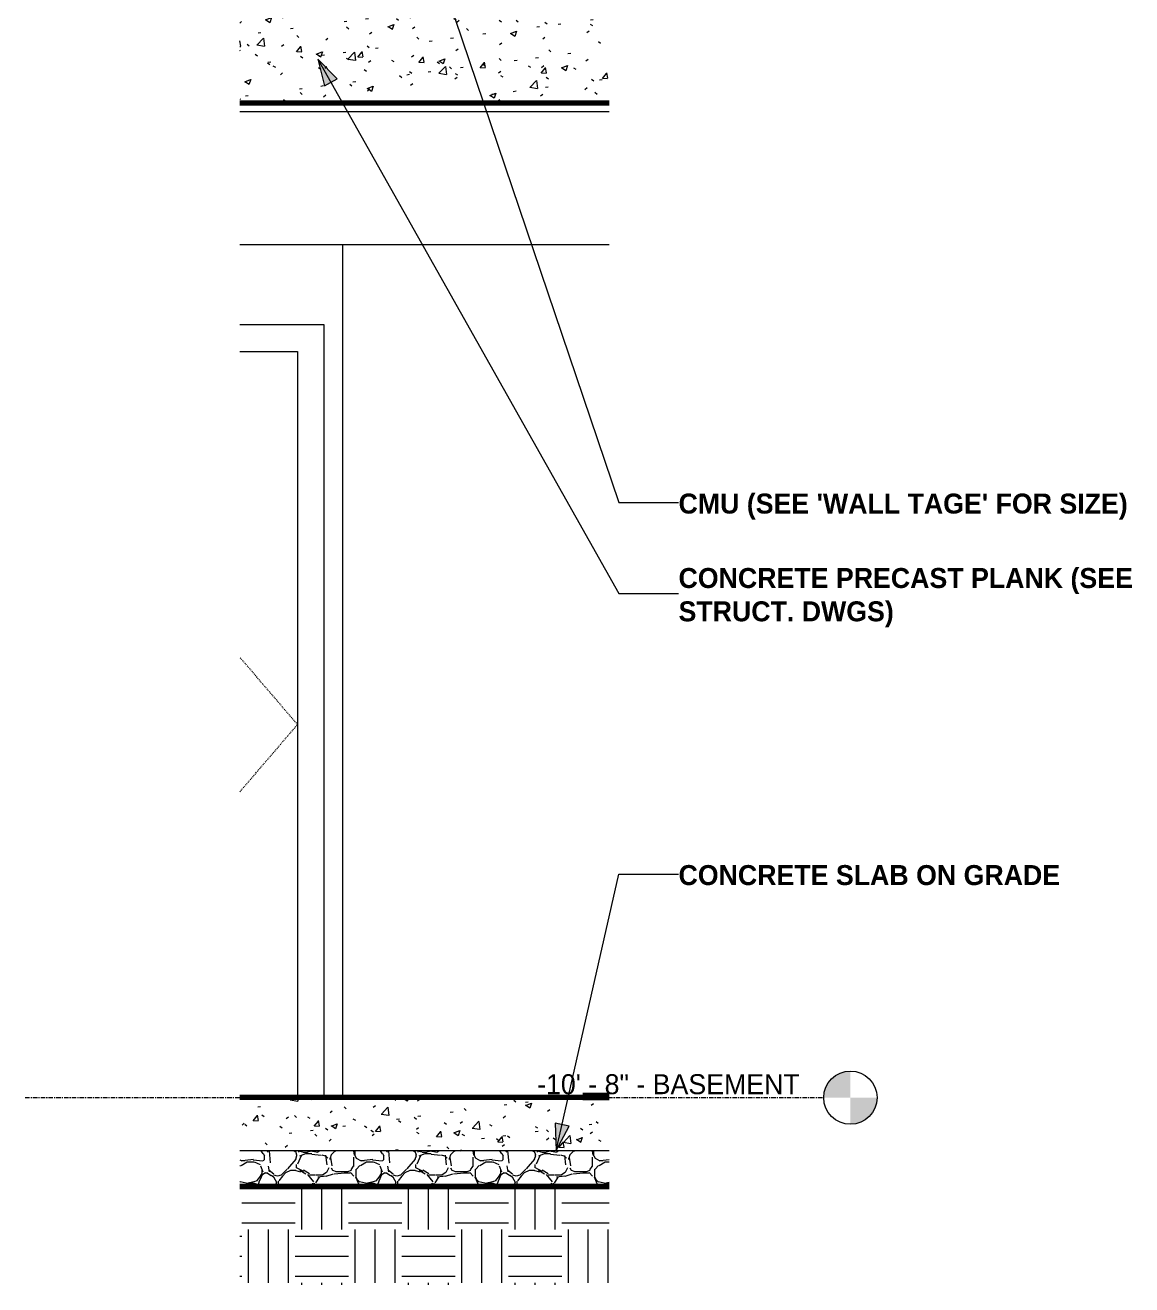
# Model space of a CAD drawing. Header units: inches. Extents: x 2031 to 2895, y -160 to 455.
# Drawn here: x 2770.3 to 2894.9, y -149.1 to -7.3 of the extents above; entities that cross this region are included whole.
import ezdxf

# ---------------------------------------------------------------- set-up
doc = ezdxf.new("R2010")
doc.units = ezdxf.units.IN
doc.header["$MEASUREMENT"] = 0
doc.linetypes.add('Dash 1_16_', pattern=[0.125, 0.0625, -0.0625])
doc.linetypes.add('Grid Line 1_2_', pattern=[0.875, 0.5, -0.125, 0.125, -0.125])
for name, color, linetype, lineweight in [('0-3', 10, 'Continuous', 18), ('0-4', 50, 'Continuous', 5), ('A-DOOR-1', 7, 'Dash 1_16_', 9), ('A-DOOR-FRAM-1', 7, 'Continuous', 9), ('A-FLOR-4', 192, 'Continuous', 70), ('A-FLOR-5', 135, 'Continuous', 18), ('A-FLOR-LEVL', 51, 'Continuous', 9), ('A-FLOR-LEVL-1', 51, 'Grid Line 1_2_', 9), ('A-FLOR-MCUT', 51, 'Continuous', 18), ('A-FLOR-PATT-1', 8, 'Continuous', 9), ('A-GENM-1', 55, 'Continuous', 9), ('A-GENM-2', 250, 'Continuous', 70), ('A-WALL-7', 252, 'Continuous', 18), ('A-WALL-8', 250, 'Continuous', 70), ('A-WALL-9', 10, 'Continuous', 18), ('A-WALL-PATT-1', 55, 'Continuous', 9), ('A-WALL-PATT-3', 253, 'Continuous', 9), ('A-WALL-PATT-4', 7, 'Continuous', 9), ('C-TOPO', 7, 'Continuous', 9), ('C-TOPO-1', 55, 'Continuous', 9), ('C-TOPO-2', 7, 'Continuous', 70), ('G-ANNO-TEXT', 231, 'Continuous', 9)]:
    doc.layers.add(name, color=color, linetype=linetype, lineweight=lineweight)
doc.styles.add('Century Gothic', font='ufonts.com_century-gothic.ttf', dxfattribs={"height": 2.25})
doc.styles.add('Century Gothic_B', font='GOTHICB.TTF', dxfattribs={"height": 2.25})
pattern_1 = [(50, (3531.6805, 67.914), (6.885997, -0.602097), [0.72, -7.92]), (355, (3531.6805, 67.914), (-1.331756, 7.220547), [0.576, -6.336]), (100.451, (3532.2545, 67.864), (5.55363, 6.61819), [0.612, -6.731]), (46.184, (3531.6805, 69.834), (10.24564, -1.588925), [1.08, -11.88]), (96.636, (3532.534, 69.702), (8.97244, 9.35152), [0.918, -10.096]), (351.184, (3531.68, 69.834), (8.9732, 9.35123), [0.864, -9.504]), (21, (3532.6405, 69.354), (5.730726, -3.865003), [0.72, -7.92]), (326, (3532.6405, 69.354), (2.33581, 6.96088), [0.576, -6.336]), (71.451, (3533.1185, 69.032), (8.065876, 3.09595), [0.612, -6.731]), (37.5, (3531.6805, 67.914), (0.116866, 3.1954784), [0.317, -5.942, 0.317, -6.115, -6.36]), (37.5, (3531.6805, 67.914), (0.116866, 3.1954784), [-12.691, 0.317, -6.043]), (7.5, (3531.6805, 67.914), (2.52543, 3.786025), [0.317, -3.35, 0.317, -5.798, -2.424]), (7.5, (3531.6805, 67.914), (2.52543, 3.786025), [-9.782, 0.317, -2.107]), (327.5, (3529.5395, 67.914), (5.1243685, -0.216176), [0.317, -2.083, 0.317, -7.171, -9.936]), (327.5, (3529.5395, 67.914), (5.1243685, -0.216176), [-9.888, 0.317, -9.619]), (317.5, (3528.5795, 67.914), (5.598326, 0.96141), [0.317, -2.803, 0.317, -4.656, -7.056]), (317.5, (3528.5795, 67.914), (5.598326, 0.96141), [-8.093, 0.317, -6.739])]

# ---------------------------------------------------------------- blocks, each defined once
blk = doc.blocks.new('CTR  - Topography_rvt-5-WALL SECTION - NORTH_SOUTH - LOOKING WEST - Callout 6')
at = {"layer": 'C-TOPO'}
h = blk.add_hatch(dxfattribs=at)
h.set_pattern_fill('FP_37', color=256, style=0, pattern_type=2)
h.set_pattern_definition([(0, (3412.718, 67.914), (6, 6), [6, -6]), (0, (3412.718, 70.164), (6, 6), [6, -6]), (0, (3412.718, 72.414), (6, 6), [6, -6]), (90, (3413.468, 73.164), (-6, 6), [6, -6]), (90, (3415.718, 73.164), (-6, 6), [6, -6]), (90, (3417.968, 73.164), (-6, 6), [6, -6])])
h.paths.add_polyline_path([(2717.1, -149.07), (2717.1, -138.01), (2675.52, -138.01), (2675.52, -149.07)], flags=0)
at = {"layer": 'C-TOPO-1'}
blk.add_line((2675.52, -138.01), (2717.1, -138.01), dxfattribs=at)
at = {"layer": 'C-TOPO-2'}
blk.add_line((2717.1, -138.01), (2675.52, -138.01), dxfattribs=at)
blk = doc.blocks.new('Parking_Stall_Multiple - STANDARD-1981804-WALL SECTION - NORTH_SOUTH - LOOKING WEST - Callout 6')
at = {"layer": 'A-GENM-1'}
blk.add_hatch(color=256, dxfattribs=at).paths.add_polyline_path([(2714.16, -128), (2717.1, -128), (2717.1, -127.75), (2714.16, -127.75)], flags=0)
blk.add_line((2675.52, -127.75), (2714.16, -127.75), dxfattribs=at)
at = {"layer": 'A-GENM-2'}
for p, q in [((2717.1, -127.75), (2714.16, -127.75)), ((2714.16, -127.75), (2714.16, -128)), ((2717.1, -127.75), (2714.16, -127.75)), ((2714.16, -127.75), (2714.16, -128)), ((2714.16, -128), (2717.1, -128)), ((2714.16, -128), (2717.1, -128))]:
    blk.add_line(p, q, dxfattribs=at)
blk = doc.blocks.new('generic INT BASEMENT STR_ DOOR - generic INT BASEMENT STR_ DOOR-2045543-WALL SECTION - NORTH_SOUTH - LOOKING WEST - Callout 6')
at = {"layer": 'A-DOOR-1'}
for p, q in [((2682.02, -86), (2675.52, -78.42)), ((2675.52, -93.58), (2682.02, -86))]:
    blk.add_line(p, q, dxfattribs=at)
at = {"layer": 'A-DOOR-FRAM-1'}
for p, q in [((2685.02, -41), (2675.52, -41)), ((2685.02, -127.75), (2685.02, -41)), ((2675.52, -44), (2682.02, -44)), ((2682.02, -44), (2682.02, -127.75))]:
    blk.add_line(p, q, dxfattribs=at)
blk = doc.blocks.new('CTR - 1st Phase - Common Walls_rvt-5-WALL SECTION - NORTH_SOUTH - LOOKING WEST - Callout 6')
at = {"layer": 'A-WALL-7'}
blk.add_hatch(color=256, dxfattribs=at).paths.add_polyline_path([(2700.32, 0), (2700.57, 0), (2700.57, 108.75), (2700.32, 108.75), (2700.32, 0.98)], flags=0)
at = {"layer": 'A-WALL-PATT-1'}
h = blk.add_hatch(dxfattribs=at)
h.set_pattern_fill('FP_6', color=256, style=0, pattern_type=2)
h.set_pattern_definition([(90, (3819.324, -128), (-36.188, 2e-15), [])])
h.paths.add_polyline_path([(2714.16, -127.75), (2717.1, -127.75), (2717.1, -32), (2675.52, -32), (2675.52, -41), (2685.02, -41), (2685.02, -127.75)], flags=0)
at = {"layer": 'A-WALL-PATT-3'}
h = blk.add_hatch(dxfattribs=at)
h.set_pattern_fill('FP_38', color=256, style=0, pattern_type=2)
h.set_pattern_definition([(216.87, (3414.318, 71.912), (11.9951857, 7.9964214), [1.999, -17.993]), (206.565, (3416.717, 70.713), (-3.998093, -3.998086), [4.47, -4.47]), (198.435, (3416.717, 68.714), (-7.9970804, -3.9980748), [2.529, -10.115])])
h.paths.add_polyline_path([(2700.57, 0), (2704.07, 0.01), (2704.07, 108.75), (2700.57, 108.74), (2700.57, 0)], flags=0)
at = {"layer": 'A-WALL-PATT-4'}
h = blk.add_hatch(dxfattribs=at)
h.set_pattern_fill('FP_34', color=256, style=0, pattern_type=2)
h.set_pattern_definition([(0, (3412.718, 67.914), (7.68, 1.92), [0.317, -5.443, 0.317, -5.443, -30.72]), (0, (3412.718, 67.914), (7.68, 1.92), [-11.52, 0.317, -11.203, 0.317, -5.443, -13.44]), (0, (3412.718, 67.914), (7.68, 1.92), [-28.8, 0.317, -3.523, 0.317, -9.283]), (120, (3415.598, 68.874), (-5.502769, 5.691075), [0.317, -5.443, 0.317, -5.443, -30.72]), (120, (3415.598, 68.874), (-5.502769, 5.691075), [-11.52, 0.317, -11.203, 0.317, -5.443, -13.44]), (120, (3415.598, 68.874), (-5.502769, 5.691075), [-28.8, 0.317, -3.523, 0.317, -9.283]), (240, (3416.558, 72.714), (-2.177231, -7.611075), [0.317, -5.443, 0.317, -5.443, -30.72]), (240, (3416.558, 72.714), (-2.177231, -7.611075), [-11.52, 0.317, -11.203, 0.317, -5.443, -13.44]), (240, (3416.558, 72.714), (-2.177231, -7.611075), [-28.8, 0.317, -3.523, 0.317, -9.283])])
h.paths.add_polyline_path([(2704.07, 0), (2704.7, 0.01), (2704.7, 108.75), (2704.07, 108.75), (2704.07, 0.01)], flags=0)
at = {"layer": 'A-WALL-8'}
for p, q in [((2700.32, 109.87), (2700.32, 0)), ((2704.7, 109.87), (2700.32, 109.87)), ((2704.7, 0), (2704.7, 109.87)), ((2700.32, 0), (2704.7, 0))]:
    blk.add_line(p, q, dxfattribs=at)
at = {"layer": 'A-WALL-9'}
for p, q in [((2700.57, 109.87), (2700.57, 0)), ((2704.07, 109.87), (2704.07, 0))]:
    blk.add_line(p, q, dxfattribs=at)
at = {"layer": '0-3'}
for name in ['generic INT BASEMENT STR_ DOOR - generic INT BASEMENT STR_ DOOR-2045543-WALL SECTION - NORTH_SOUTH - LOOKING WEST - Callout 6', 'Parking_Stall_Multiple - STANDARD-1981804-WALL SECTION - NORTH_SOUTH - LOOKING WEST - Callout 6']:
    blk.add_blockref(name, (0, 0), dxfattribs=at)
blk = doc.blocks.new('Level - Level Head - Circle-50818-WALL SECTION - NORTH_SOUTH - LOOKING WEST - Callout 6')
at = {"layer": 'A-FLOR-LEVL'}
h = blk.add_hatch(color=256, dxfattribs=at)
edge = h.paths.add_edge_path(flags=0)
edge.add_line((2744.27, 0), (2741.27, 0))
edge.add_arc((2744.27, 0), 3, 90, 180, ccw=False)
edge.add_line((2744.27, 3), (2744.27, 0))
h = blk.add_hatch(color=256, dxfattribs=at)
edge = h.paths.add_edge_path(flags=0)
edge.add_line((2744.27, -3), (2744.27, 0))
edge.add_line((2744.27, 0), (2747.27, 0))
edge.add_arc((2744.27, 0), 3, 270, 360, ccw=False)
blk.add_circle((2744.27, 0), 3, dxfattribs=at)

msp = doc.modelspace()

# ---------------------------------------------------------------- hatches: boundary and pattern name
at = {"layer": 'A-FLOR-PATT-1'}
h = msp.add_hatch(dxfattribs=at)
h.set_pattern_fill('FP_39', color=256, style=0, pattern_type=2)
h.set_pattern_definition(pattern_1)
h.paths.add_polyline_path([(2794.49, -16), (2836.07, -16), (2836.07, -4), (2794.49, -4), (2794.49, -4.5)], flags=0)
h = msp.add_hatch(dxfattribs=at)
h.set_pattern_fill('FP_39', color=256, style=0, pattern_type=2)
h.set_pattern_definition(pattern_1)
h.paths.add_polyline_path([(2836.07, -134), (2836.07, -128), (2794.49, -128), (2794.49, -134)], flags=0)
h = msp.add_hatch(dxfattribs=at)
h.set_pattern_fill('FP_41', color=256, style=0, pattern_type=2)
h.set_pattern_definition([(212.005, (3530.8745, 69.93), (-40.310627, -26.8730086), [1.268, -125.493]), (213.69, (3531.6805, 70.467), (-13.436241, -13.436764), [0.969, -47.478]), (198.435, (3532.0835, 70.601), (-26.873024, -13.436542), [0.425, -42.065]), (180, (3532.621, 70.601), (-2e-15, -13.437), [0.537, -12.899]), (161.565, (3533.0245, 70.467), (-13.436518, 1.2e-05), [0.425, -42.065]), (333.435, (3533.1585, 80.141), (13.436532, 1e-05), [0.601, -29.444]), (296.565, (3533.0245, 80.41), (13.43652, -13.436544), [0.3, -29.745]), (270, (3533.024, 81.082), (13.437, 8e-16), [0.672, -12.765]), (186.34, (3533.1585, 72.348), (-107.4926568, -13.4363962), [1.217, -120.457]), (296.565, (3536.1145, 80.679), (13.43652, -13.436544), [0.3, -29.745]), (303.69, (3535.8465, 81.082), (13.436764, -13.436241), [0.484, -47.962]), (229.399, (3537.9955, 75.17), (-67.1828397, -80.6196216), [1.239, -122.641]), (243.435, (3538.3995, 75.976), (1e-05, -13.436532), [0.901, -29.144]), (213.69, (3543.1015, 74.498), (-13.436241, -13.436764), [0.484, -47.962]), (33.69, (3539.0705, 70.736), (13.436241, 13.436764), [0.484, -47.962]), (0, (3538.802, 70.736), (0, 13.437), [0.269, -13.168]), (333.435, (3538.5335, 70.87), (13.436532, 1e-05), [0.3, -29.745]), (284.036, (3538.3995, 71.408), (13.436545, -40.30972), [0.554, -54.847]), (270, (3538.4, 71.676), (13.437, 8e-16), [0.269, -13.168]), (243.435, (3538.3995, 71.945), (1e-05, -13.436532), [0.3, -29.745]), (135, (3538.399, 72.079), (-13.43644, 9e-16), [0.19, -18.812]), (90, (3538.4, 71.945), (-13.437, 8e-16), [0.134, -13.302]), (18.435, (3543.2365, 78.126), (26.873024, 13.436542), [0.85, -41.641]), (6.34, (3544.0425, 78.395), (107.4926568, 13.4363962), [1.217, -120.457]), (180, (3543.504, 75.17), (-2e-15, -13.437), [0.806, -12.63]), (197.354, (3545.6545, 75.842), (-40.3099621, -13.43709214), [2.252, -222.987]), (198.435, (3546.0575, 75.976), (-26.873024, -13.436542), [0.425, -42.065]), (213.69, (3546.4615, 76.245), (-13.436241, -13.436764), [0.484, -47.962]), (251.565, (3546.5955, 76.648), (-1.2e-05, -13.436518), [0.425, -42.065]), (243.435, (3546.7295, 76.917), (1e-05, -13.436532), [0.3, -29.745]), (270, (3546.73, 77.185), (13.437, 8e-16), [0.269, -13.168]), (293.199, (3546.3265, 78.126), (13.4363854, -26.8729472), [1.023, -101.307]), (315, (3545.923, 78.529), (13.43644, 0), [0.57, -18.432]), (0, (3545.251, 78.529), (0, 13.437), [0.672, -12.765]), (341.565, (3542.2955, 75.304), (13.436518, -1.2e-05), [0.425, -42.065]), (303.69, (3542.0265, 75.707), (13.436764, -13.436241), [0.484, -47.962]), (279.462, (3541.8925, 76.514), (13.43628, -67.1832013), [0.817, -80.915]), (270, (3541.892, 77.32), (13.437, 8e-16), [0.806, -12.63]), (239.036, (3542.2955, 77.992), (-13.4372, -26.873257), [0.783, -77.565]), (188.13, (3543.2365, 78.126), (-80.6200966, -13.436299), [0.95, -94.061]), (116.565, (3533.2935, 77.723), (-13.43652, 13.436544), [0.3, -29.745]), (135, (3533.561, 77.454), (-13.43644, 9e-16), [0.38, -18.622]), (168.69, (3534.2335, 77.32), (-13.436897, 0.000212), [0.685, -67.829]), (191.31, (3534.9055, 77.454), (-53.746592, -13.436568), [0.685, -67.829]), (194.036, (3535.4435, 77.588), (-40.30972, -13.436545), [0.554, -54.847]), (236.31, (3535.7115, 77.992), (-13.436194, -26.873299), [0.484, -47.962]), (236.31, (3535.9805, 78.395), (-13.436194, -26.873299), [0.484, -47.962]), (270, (3535.98, 78.798), (13.437, 8e-16), [0.403, -13.034]), (291.801, (3535.7115, 79.47), (13.4361655, -26.872997), [0.724, -71.635]), (116.565, (3535.8465, 76.648), (-13.43652, 13.436544), [0.601, -29.444]), (168.69, (3536.5175, 76.514), (-13.436897, 0.000212), [0.685, -67.829]), (194.036, (3537.0555, 76.648), (-40.30972, -13.436545), [0.554, -54.847]), (225, (3537.458, 77.051), (9e-16, -13.43644), [0.57, -18.432]), (251.565, (3537.5925, 77.454), (-1.2e-05, -13.436518), [0.425, -42.065]), (296.565, (3537.3245, 77.992), (13.43652, -13.436544), [0.601, -29.444]), (315, (3537.055, 78.26), (13.43644, 0), [0.38, -18.622]), (326.31, (3536.6525, 78.529), (26.873299, -13.436194), [0.484, -47.962]), (0, (3536.383, 78.529), (0, 13.437), [0.269, -13.168]), (33.69, (3535.9805, 78.26), (13.436241, 13.436764), [0.484, -47.962]), (71.565, (3535.8465, 77.857), (1.2e-05, 13.436518), [0.425, -42.065]), (63.435, (3535.7115, 77.588), (-1e-05, 13.436532), [0.3, -29.745]), (71.565, (3535.5775, 77.185), (1.2e-05, 13.436518), [0.425, -42.065]), (104.036, (3535.5775, 76.648), (-13.436545, 40.30972), [0.554, -54.847]), (45, (3535.308, 76.379), (0, 13.43644), [0.38, -18.622]), (18.435, (3534.9055, 76.245), (26.873024, 13.436542), [0.425, -42.065]), (0, (3534.233, 76.245), (0, 13.437), [0.672, -12.765]), (14.036, (3533.6965, 76.11), (40.30972, 13.436545), [0.554, -54.847]), (341.565, (3533.2935, 76.245), (13.436518, -1.2e-05), [0.425, -42.065]), (270, (3533.293, 76.648), (13.437, 8e-16), [0.403, -13.034]), (225, (3533.696, 77.051), (9e-16, -13.43644), [0.57, -18.432]), (198.435, (3534.5025, 77.32), (-26.873024, -13.436542), [0.85, -41.641]), (180, (3535.174, 77.32), (-2e-15, -13.437), [0.672, -12.765]), (153.435, (3535.4435, 77.185), (-13.436532, -1e-05), [0.3, -29.745]), (206.565, (3540.5485, 75.035), (-13.436544, -13.43652), [0.3, -29.745]), (146.31, (3540.9525, 74.767), (-26.873299, 13.436194), [0.484, -47.962]), (119.745, (3541.4895, 73.826), (-40.3105597, 67.1832064), [1.083, -107.246]), (95.711, (3541.6235, 72.483), (-13.4375424, 120.930058), [1.35, -133.686]), (90, (3541.623, 72.348), (-13.437, 8e-16), [0.134, -13.302]), (63.435, (3541.4895, 72.079), (-1e-05, 13.436532), [0.3, -29.745]), (26.565, (3541.2205, 71.945), (13.436544, 13.43652), [0.3, -29.745]), (0, (3540.817, 71.945), (0, 13.437), [0.403, -13.034]), (0, (3540.683, 71.945), (0, 13.437), [0.134, -13.302]), (0, (3540.414, 71.945), (0, 13.437), [0.269, -13.168]), (326.31, (3540.0115, 72.214), (26.873299, -13.436194), [0.484, -47.962]), (333.435, (3539.7425, 72.348), (13.436532, 1e-05), [0.3, -29.745]), (284.036, (3539.6085, 72.886), (13.436545, -40.30972), [0.554, -54.847]), (270, (3539.608, 73.154), (13.437, 8e-16), [0.269, -13.168]), (270, (3539.608, 73.557), (13.437, 8e-16), [0.403, -13.034]), (258.69, (3539.7425, 74.229), (-0.000212, -13.436897), [0.685, -67.829]), (231.34, (3540.2805, 74.901), (-40.3101895, -53.745816), [0.86, -85.176]), (270, (3543.101, 74.632), (13.437, 8e-16), [0.134, -13.302]), (270, (3543.101, 74.767), (13.437, 8e-16), [0.134, -13.302]), (326.31, (3542.6985, 75.035), (26.873299, -13.436194), [0.484, -47.962]), (333.435, (3541.8925, 75.439), (13.436532, 1e-05), [0.901, -29.144]), (0, (3541.22, 75.439), (0, 13.437), [0.672, -12.765]), (63.435, (3541.0865, 75.17), (-1e-05, 13.436532), [0.3, -29.745]), (90, (3541.086, 74.632), (-13.437, 8e-16), [0.537, -12.899]), (135, (3541.489, 74.229), (-13.43644, 9e-16), [0.57, -18.432]), (161.565, (3541.8925, 74.095), (-13.436518, 1.2e-05), [0.425, -42.065]), (180, (3542.295, 74.095), (-2e-15, -13.437), [0.403, -13.034]), (198.435, (3542.6985, 74.229), (-26.873024, -13.436542), [0.425, -42.065]), (351.87, (3537.4585, 81.485), (13.4370087, -0.000259), [1.9, -93.111]), (14.036, (3536.9215, 81.351), (40.30972, 13.436545), [0.554, -54.847]), (53.13, (3536.5175, 80.813), (26.873672, 40.309752), [0.672, -66.511]), (95.194, (3536.6525, 79.335), (-13.4351326, 134.3664647), [1.484, -146.928]), (101.31, (3536.7865, 78.663), (-13.436568, 53.746592), [0.685, -67.829]), (143.13, (3537.3245, 78.26), (-40.309752, 26.873672), [0.672, -66.511]), (161.565, (3537.7275, 78.126), (-13.436518, 1.2e-05), [0.425, -42.065]), (198.435, (3538.1305, 78.26), (-26.873024, -13.436542), [0.425, -42.065]), (225, (3538.802, 78.932), (9e-16, -13.43644), [0.95, -18.052]), (228.814, (3539.7425, 80.007), (-80.6198072, -94.0561774), [1.428, -141.405]), (251.565, (3539.8775, 80.41), (-1.2e-05, -13.436518), [0.425, -42.065]), (270, (3539.877, 80.545), (13.437, 8e-16), [0.134, -13.302]), (288.435, (3539.7425, 80.948), (13.436542, -26.873024), [0.425, -42.065]), (326.31, (3539.3395, 81.216), (26.873299, -13.436194), [0.484, -47.962]), (90, (3533.158, 77.992), (-13.437, 8e-16), [0.941, -12.496]), (338.199, (3535.0395, 79.738), (40.3099116, -13.436441), [0.724, -71.635]), (0, (3534.233, 79.738), (0, 13.437), [0.806, -12.63]), (30.964, (3533.5615, 79.335), (40.310285, 26.8733136), [0.783, -77.565]), (45, (3533.158, 78.932), (0, 13.43644), [0.57, -18.432]), (90, (3531.008, 73.692), (-13.437, 8e-16), [0.941, -12.496]), (116.565, (3531.4125, 72.886), (-13.43652, 13.436544), [0.901, -29.144]), (153.435, (3532.2185, 72.483), (-13.436532, -1e-05), [0.901, -29.144]), (180, (3532.89, 72.483), (-2e-15, -13.437), [0.672, -12.765]), (218.66, (3533.5615, 73.02), (-13.436833, -13.4362984), [0.86, -85.176]), (231.34, (3534.0995, 73.692), (-40.3101895, -53.745816), [0.86, -85.176]), (213.69, (3534.9055, 74.229), (-13.436241, -13.436764), [0.969, -47.478]), (239.036, (3535.3085, 74.901), (-13.4372, -26.873257), [0.783, -77.565]), (270, (3535.308, 75.17), (13.437, 8e-16), [0.269, -13.168]), (270, (3535.308, 75.573), (13.437, 8e-16), [0.403, -13.034]), (315, (3534.905, 75.976), (13.43644, 0), [0.57, -18.432]), (350.538, (3534.0995, 76.11), (13.4368224, 7.56e-05), [0.817, -80.915]), (14.036, (3533.0245, 75.842), (40.30972, 13.436545), [1.108, -54.293]), (18.435, (3531.8155, 75.439), (26.873024, 13.436542), [1.275, -41.216]), (45, (3531.412, 75.035), (0, 13.43644), [0.57, -18.432]), (45, (3531.008, 74.632), (0, 13.43644), [0.57, -18.432]), (108.435, (3533.9645, 71.676), (-13.436542, 26.873024), [0.85, -41.641]), (126.87, (3534.3685, 71.139), (-13.436224, 13.436576), [0.672, -66.511]), (146.31, (3534.7715, 70.87), (-26.873299, 13.436194), [0.484, -47.962]), (161.565, (3535.1745, 70.736), (-13.436518, 1.2e-05), [0.425, -42.065]), (135, (3535.577, 70.333), (-13.43644, 9e-16), [0.57, -18.432]), (161.565, (3535.9805, 70.198), (-13.436518, 1.2e-05), [0.425, -42.065]), (180, (3536.383, 70.198), (-2e-15, -13.437), [0.403, -13.034]), (206.565, (3536.6525, 70.333), (-13.436544, -13.43652), [0.3, -29.745]), (206.565, (3537.1895, 70.601), (-13.436544, -13.43652), [0.601, -29.444]), (189.462, (3537.9955, 70.736), (-67.183201, -13.43628), [0.817, -80.915]), (243.435, (3538.2645, 71.273), (1e-05, -13.436532), [0.601, -29.444]), (270, (3538.264, 71.408), (13.437, 8e-16), [0.134, -13.302]), (270, (3538.264, 71.676), (13.437, 8e-16), [0.269, -13.168]), (326.31, (3537.8615, 72.483), (26.873299, -13.436194), [0.484, -47.962]), (327.995, (3536.7865, 73.154), (67.1829352, -40.309468), [1.268, -125.493]), (329.036, (3536.1145, 73.557), (26.873257, -13.4372), [0.783, -77.565]), (341.565, (3535.3085, 73.826), (13.436518, -1.2e-05), [0.85, -41.641]), (0, (3534.771, 73.826), (0, 13.437), [0.537, -12.899]), (33.69, (3534.3685, 73.557), (13.436241, 13.436764), [0.484, -47.962]), (53.13, (3533.9645, 73.02), (26.873672, 40.309752), [0.672, -66.511]), (63.435, (3533.6965, 72.483), (-1e-05, 13.436532), [0.601, -29.444]), (225, (3539.877, 71.408), (9e-16, -13.43644), [0.57, -18.432]), (236.31, (3540.1455, 71.811), (-13.436194, -26.873299), [0.484, -47.962]), (270, (3540.145, 71.945), (13.437, 8e-16), [0.134, -13.302]), (315, (3539.877, 72.214), (13.43644, 0), [0.38, -18.622]), (333.435, (3539.3395, 72.483), (13.436532, 1e-05), [0.601, -29.444]), (18.435, (3538.5335, 72.214), (26.873024, 13.436542), [0.85, -41.641]), (75.964, (3538.3995, 71.676), (-0.0003, 13.436231), [0.554, -54.847]), (71.565, (3532.3525, 69.123), (1.2e-05, 13.436518), [0.425, -42.065]), (135, (3532.621, 68.855), (-13.43644, 9e-16), [0.38, -18.622]), (146.31, (3533.0245, 68.586), (-26.873299, 13.436194), [0.484, -47.962]), (153.435, (3533.5615, 68.317), (-13.436532, -1e-05), [0.601, -29.444]), (180, (3533.696, 68.317), (-2e-15, -13.437), [0.134, -13.302]), (161.565, (3534.0995, 68.183), (-13.436518, 1.2e-05), [0.425, -42.065]), (180, (3534.636, 68.183), (-2e-15, -13.437), [0.537, -12.899]), (198.435, (3535.0395, 68.317), (-26.873024, -13.436542), [0.425, -42.065]), (210.964, (3535.7115, 68.72), (-40.310285, -26.8733136), [0.783, -77.565]), (206.565, (3535.9805, 68.855), (-13.436544, -13.43652), [0.3, -29.745]), (251.565, (3536.1145, 69.258), (-1.2e-05, -13.436518), [0.425, -42.065]), (303.69, (3535.8465, 69.661), (13.436764, -13.436241), [0.484, -47.962]), (306.87, (3535.4435, 70.198), (13.436224, -13.436576), [0.672, -66.511]), (323.13, (3534.9055, 70.601), (40.309752, -26.873672), [0.672, -66.511]), (345.964, (3534.3685, 70.736), (13.436231, 0.0003), [0.554, -54.847]), (18.435, (3533.9645, 70.601), (26.873024, 13.436542), [0.425, -42.065]), (30.964, (3533.2935, 70.198), (40.310285, 26.8733136), [0.783, -77.565]), (39.806, (3532.4865, 69.526), (13.4366017, 13.4362908), [1.049, -103.894]), (135, (3536.517, 68.317), (-13.43644, 9e-16), [0.19, -18.812]), (153.435, (3536.7865, 68.183), (-13.436532, -1e-05), [0.3, -29.745]), (191.31, (3537.4585, 68.317), (-53.746592, -13.436568), [0.685, -67.829]), (165.964, (3537.9955, 68.183), (-13.436231, -0.0003), [0.554, -54.847]), (175.236, (3539.6085, 68.048), (-13.4364265, -8.2e-05), [1.618, -160.181]), (206.565, (3539.8775, 68.183), (-13.436544, -13.43652), [0.3, -29.745]), (225, (3540.145, 68.452), (9e-16, -13.43644), [0.38, -18.622]), (270, (3540.145, 69.123), (13.437, 8e-16), [0.672, -12.765]), (270, (3540.145, 69.526), (13.437, 8e-16), [0.403, -13.034]), (308.66, (3539.6085, 70.198), (13.4362984, -13.436833), [0.86, -85.176]), (338.199, (3538.9365, 70.467), (40.3099116, -13.436441), [0.724, -71.635]), (348.69, (3538.2645, 70.601), (13.436897, -0.000212), [0.685, -67.829]), (18.435, (3537.0555, 70.198), (26.873024, 13.436542), [1.275, -41.216]), (36.87, (3536.5175, 69.795), (13.436576, 13.436224), [0.672, -66.511]), (68.199, (3536.2495, 69.123), (13.436441, 40.3099116), [0.724, -71.635]), (101.31, (3536.3835, 68.452), (-13.436568, 53.746592), [0.685, -67.829]), (348.69, (3535.1745, 81.216), (13.436897, -0.000212), [0.685, -67.829]), (354.806, (3533.6965, 81.351), (13.4361385, -0.0003521), [1.484, -146.928]), (0, (3533.293, 81.351), (0, 13.437), [0.403, -13.034]), (45, (3533.024, 81.082), (0, 13.43644), [0.38, -18.622]), (180, (3534.1, 79.873), (-2e-15, -13.437), [0.403, -13.034]), (188.13, (3535.0395, 80.007), (-80.6200966, -13.436299), [0.95, -94.061]), (172.875, (3536.1145, 79.873), (-13.436807, -0.000376), [1.083, -107.246]), (225, (3536.249, 80.007), (9e-16, -13.43644), [0.19, -18.812]), (270, (3536.25, 80.41), (13.437, 8e-16), [0.403, -13.034]), (161.565, (3540.5485, 80.813), (-13.436518, 1.2e-05), [0.425, -42.065]), (180, (3541.086, 80.813), (-2e-15, -13.437), [0.537, -12.899]), (198.435, (3541.4895, 80.948), (-26.873024, -13.436542), [0.425, -42.065]), (170.538, (3542.2955, 80.813), (-13.4368224, -7.56e-05), [0.817, -80.915]), (213.69, (3542.6985, 81.082), (-13.436241, -13.436764), [0.484, -47.962]), (270, (3542.698, 81.216), (13.437, 8e-16), [0.134, -13.302]), (296.565, (3542.5645, 81.485), (13.43652, -13.436544), [0.3, -29.745]), (341.565, (3541.7585, 81.754), (13.436518, -1.2e-05), [0.85, -41.641]), (341.565, (3540.9525, 82.023), (13.436518, -1.2e-05), [0.85, -41.641]), (14.036, (3540.4145, 81.888), (40.30972, 13.436545), [0.554, -54.847]), (45, (3540.011, 81.485), (0, 13.43644), [0.57, -18.432]), (104.036, (3540.1455, 80.948), (-13.436545, 40.30972), [0.554, -54.847]), (0, (3529.665, 69.258), (0, 13.437), [0.134, -13.302]), (315, (3529.396, 69.526), (13.43644, 0), [0.38, -18.622]), (274.764, (3529.2625, 71.139), (13.437683, -147.8026001), [1.618, -160.181]), (255.964, (3529.3965, 71.676), (0.0003, -13.436231), [0.554, -54.847]), (225, (3529.665, 71.945), (9e-16, -13.43644), [0.38, -18.622]), (198.435, (3530.8745, 72.348), (-26.873024, -13.436542), [1.275, -41.216]), (180, (3531.008, 72.348), (-2e-15, -13.437), [0.134, -13.302]), (171.87, (3531.9495, 72.214), (-13.4370087, 0.000259), [0.95, -94.061]), (146.31, (3533.5615, 72.079), (-26.873299, 13.436194), [0.484, -47.962]), (108.435, (3533.8305, 71.273), (-13.436542, 26.873024), [0.85, -41.641]), (90, (3533.83, 71.139), (-13.437, 8e-16), [0.134, -13.302]), (71.565, (3533.6965, 70.736), (1.2e-05, 13.436518), [0.425, -42.065]), (26.565, (3533.4275, 70.601), (13.436544, 13.43652), [0.3, -29.745]), (18.435, (3533.0245, 70.467), (26.873024, 13.436542), [0.425, -42.065]), (126.87, (3540.2805, 69.526), (-13.436224, 13.436576), [0.672, -66.511]), (123.69, (3540.5485, 69.123), (-13.436764, 13.436241), [0.484, -47.962]), (149.036, (3541.2205, 68.72), (-26.873257, 13.4372), [0.783, -77.565]), (168.69, (3541.8925, 68.586), (-13.436897, 0.000212), [0.685, -67.829]), (213.69, (3542.2955, 68.855), (-13.436241, -13.436764), [0.484, -47.962]), (251.565, (3542.4305, 69.258), (-1.2e-05, -13.436518), [0.425, -42.065]), (270, (3542.43, 69.392), (13.437, 8e-16), [0.134, -13.302]), (279.462, (3542.2955, 70.198), (13.43628, -67.1832013), [0.817, -80.915]), (243.435, (3542.4305, 70.467), (1e-05, -13.436532), [0.3, -29.745]), (270, (3542.43, 70.601), (13.437, 8e-16), [0.134, -13.302]), (296.565, (3542.0265, 71.408), (13.43652, -13.436544), [0.901, -29.144]), (329.036, (3541.3555, 71.811), (26.873257, -13.4372), [0.783, -77.565]), (8.13, (3540.4145, 71.676), (80.6200966, 13.436299), [0.95, -94.061]), (45, (3539.877, 71.139), (0, 13.43644), [0.76, -18.242]), (45, (3539.608, 70.87), (0, 13.43644), [0.38, -18.622]), (90, (3539.608, 70.467), (-13.437, 8e-16), [0.403, -13.034]), (123.69, (3539.8775, 70.064), (-13.436764, 13.436241), [0.484, -47.962]), (101.31, (3541.8925, 72.483), (-13.436568, 53.746592), [0.685, -67.829]), (108.435, (3542.0265, 72.079), (-13.436542, 26.873024), [0.425, -42.065]), (135, (3542.161, 71.945), (-13.43644, 9e-16), [0.19, -18.812]), (180, (3542.564, 71.945), (-2e-15, -13.437), [0.403, -13.034]), (213.69, (3542.9675, 72.214), (-13.436241, -13.436764), [0.484, -47.962]), (187.125, (3544.0425, 72.348), (-94.0566594, -13.437028), [1.083, -107.246]), (236.31, (3544.3115, 72.751), (-13.436194, -26.873299), [0.484, -47.962]), (270, (3544.311, 72.886), (13.437, 8e-16), [0.134, -13.302]), (288.435, (3544.1765, 73.289), (13.436542, -26.873024), [0.425, -42.065]), (285.945, (3543.9085, 74.229), (13.4366066, -40.3096492), [0.978, -96.842]), (315, (3543.639, 74.498), (13.43644, 0), [0.38, -18.622]), (18.435, (3543.2365, 74.364), (26.873024, 13.436542), [0.425, -42.065]), (29.745, (3542.2955, 73.826), (67.1832064, 40.3105597), [1.083, -107.246]), (18.435, (3541.8925, 73.692), (26.873024, 13.436542), [0.425, -42.065]), (75.964, (3541.7585, 73.154), (-0.0003, 13.436231), [0.554, -54.847]), (180, (3537.861, 76.648), (-2e-15, -13.437), [0.403, -13.034]), (180, (3538.13, 76.648), (-2e-15, -13.437), [0.269, -13.168]), (135, (3538.399, 76.379), (-13.43644, 9e-16), [0.38, -18.622]), (90, (3538.4, 75.976), (-13.437, 8e-16), [0.403, -13.034]), (26.565, (3536.3835, 73.826), (13.436544, 13.43652), [0.901, -29.144]), (341.565, (3535.9805, 73.961), (13.436518, -1.2e-05), [0.425, -42.065]), (300.964, (3535.5775, 74.632), (26.8733136, -40.310285), [0.783, -77.565]), (71.565, (3538.1305, 75.035), (1.2e-05, 13.436518), [0.425, -42.065]), (90, (3538.13, 74.364), (-13.437, 8e-16), [0.672, -12.765]), (123.69, (3538.3995, 73.961), (-13.436764, 13.436241), [0.484, -47.962]), (153.435, (3538.9365, 73.692), (-13.436532, -1e-05), [0.601, -29.444]), (198.435, (3539.3395, 73.826), (-26.873024, -13.436542), [0.425, -42.065]), (243.435, (3539.4735, 74.095), (1e-05, -13.436532), [0.3, -29.745]), (255.964, (3539.6085, 74.632), (0.0003, -13.436231), [0.554, -54.847]), (251.565, (3539.7425, 75.035), (-1.2e-05, -13.436518), [0.425, -42.065]), (291.801, (3539.4735, 75.707), (13.4361655, -26.872997), [0.724, -71.635]), (323.13, (3538.9365, 76.11), (40.309752, -26.873672), [0.672, -66.511]), (18.435, (3538.5335, 75.976), (26.873024, 13.436542), [0.425, -42.065]), (63.435, (3538.2645, 75.439), (-1e-05, 13.436532), [0.601, -29.444]), (135, (3537.189, 73.02), (-13.43644, 9e-16), [0.57, -18.432]), (149.036, (3537.8615, 72.617), (-26.873257, 13.4372), [0.783, -77.565]), (146.31, (3538.2645, 72.348), (-26.873299, 13.436194), [0.484, -47.962]), (180, (3538.533, 72.348), (-2e-15, -13.437), [0.269, -13.168]), (210.964, (3539.2055, 72.751), (-40.310285, -26.8733136), [0.783, -77.565]), (243.435, (3539.3395, 73.02), (1e-05, -13.436532), [0.3, -29.745]), (303.69, (3539.0705, 73.423), (13.436764, -13.436241), [0.484, -47.962]), (321.34, (3538.3995, 73.961), (53.745816, -40.3101895), [0.86, -85.176]), (345.964, (3537.8615, 74.095), (13.436231, 0.0003), [0.554, -54.847]), (11.31, (3537.1895, 73.961), (53.746592, 13.436568), [0.685, -67.829]), (26.565, (3536.9215, 73.826), (13.436544, 13.43652), [0.3, -29.745]), (71.565, (3536.7865, 73.423), (1.2e-05, 13.436518), [0.425, -42.065]), (15.945, (3536.5175, 76.379), (40.309649, 13.4366066), [0.978, -96.842]), (29.745, (3535.5775, 75.842), (67.1832064, 40.3105597), [1.083, -107.246]), (63.435, (3535.4435, 75.573), (-1e-05, 13.436532), [0.3, -29.745]), (90, (3535.443, 75.17), (-13.437, 8e-16), [0.403, -13.034]), (104.036, (3535.5775, 74.632), (-13.436545, 40.30972), [0.554, -54.847]), (120.964, (3535.9805, 73.961), (-26.8733136, 40.310285), [0.783, -77.565]), (153.435, (3543.5045, 81.082), (-13.436532, -1e-05), [0.3, -29.745]), (180, (3543.773, 81.082), (-2e-15, -13.437), [0.269, -13.168]), (209.745, (3544.7145, 81.619), (-67.1832064, -40.3105597), [1.083, -107.246]), (225, (3545.251, 82.157), (9e-16, -13.43644), [0.76, -18.242]), (239.036, (3545.6545, 82.829), (-13.4372, -26.873257), [0.783, -77.565]), (239.036, (3546.0575, 83.501), (-13.4372, -26.873257), [0.783, -77.565]), (270, (3546.057, 83.635), (13.437, 8e-16), [0.134, -13.302]), (333.435, (3545.7895, 83.769), (13.436532, 1e-05), [0.3, -29.745]), (0, (3545.386, 83.769), (0, 13.437), [0.403, -13.034]), (45, (3544.983, 83.366), (0, 13.43644), [0.57, -18.432]), (26.565, (3543.3705, 82.56), (13.436544, 13.43652), [1.803, -28.243]), (30.964, (3542.6985, 82.157), (40.310285, 26.8733136), [0.783, -77.565]), (90, (3542.698, 81.888), (-13.437, 8e-16), [0.269, -13.168]), (128.66, (3543.2365, 81.216), (-13.4362984, 13.436833), [0.86, -85.176]), (255.964, (3541.7585, 76.782), (0.0003, -13.436231), [0.554, -54.847]), (281.31, (3541.6235, 77.454), (13.436568, -53.746592), [0.685, -67.829]), (309.806, (3540.9525, 78.26), (13.4362908, -13.4366017), [1.049, -103.894]), (329.036, (3540.2805, 78.663), (26.873257, -13.4372), [0.783, -77.565]), (345.964, (3539.7425, 78.798), (13.436231, 0.0003), [0.554, -54.847]), (0, (3539.205, 78.798), (0, 13.437), [0.537, -12.899]), (26.565, (3538.6675, 78.529), (13.436544, 13.43652), [0.601, -29.444]), (45, (3538.264, 78.126), (0, 13.43644), [0.57, -18.432]), (53.13, (3537.8615, 77.588), (26.873672, 40.309752), [0.672, -66.511]), (90, (3537.861, 77.185), (-13.437, 8e-16), [0.403, -13.034]), (135, (3538.264, 76.782), (-13.43644, 9e-16), [0.57, -18.432]), (144.462, (3539.2055, 76.11), (-40.3095313, 26.8733096), [1.156, -114.43]), (135, (3539.877, 75.439), (-13.43644, 9e-16), [0.95, -18.052]), (153.435, (3540.4145, 75.17), (-13.436532, -1e-05), [0.601, -29.444]), (206.565, (3540.9525, 75.439), (-13.436544, -13.43652), [0.601, -29.444]), (230.194, (3541.6235, 76.245), (-53.7471842, -67.182341), [1.049, -103.894]), (66.801, (3539.8775, 79.47), (26.8740486, 67.1828756), [1.023, -101.307]), (90, (3539.877, 79.066), (-13.437, 8e-16), [0.403, -13.034]), (153.435, (3540.1455, 78.932), (-13.436532, -1e-05), [0.3, -29.745]), (153.435, (3540.6835, 78.663), (-13.436532, -1e-05), [0.601, -29.444]), (149.036, (3541.3555, 78.26), (-26.873257, 13.4372), [0.783, -77.565]), (180, (3542.026, 78.26), (-2e-15, -13.437), [0.672, -12.765]), (180, (3542.833, 78.26), (-2e-15, -13.437), [0.806, -12.63]), (213.69, (3543.2365, 78.529), (-13.436241, -13.436764), [0.484, -47.962]), (243.435, (3543.5045, 79.066), (1e-05, -13.436532), [0.601, -29.444]), (277.125, (3543.3705, 80.141), (13.437028, -94.0566594), [1.083, -107.246]), (315, (3543.101, 80.41), (13.43644, 0), [0.38, -18.622]), (341.565, (3542.6985, 80.545), (13.436518, -1.2e-05), [0.425, -42.065]), (352.875, (3541.6235, 80.679), (13.436807, 0.000376), [1.083, -107.246]), (0, (3540.952, 80.679), (0, 13.437), [0.672, -12.765]), (21.801, (3540.2805, 80.41), (26.872997, 13.4361655), [0.724, -71.635]), (90, (3546.326, 79.738), (-13.437, 8e-16), [0.537, -12.899]), (90, (3546.326, 79.201), (-13.437, 8e-16), [0.537, -12.899]), (56.31, (3546.0575, 78.798), (13.436194, 26.873299), [0.484, -47.962]), (18.435, (3545.6545, 78.663), (26.873024, 13.436542), [0.425, -42.065]), (0, (3544.311, 78.663), (0, 13.437), [1.344, -12.093]), (341.565, (3543.9085, 78.798), (13.436518, -1.2e-05), [0.425, -42.065]), (296.565, (3543.7735, 79.066), (13.43652, -13.436544), [0.3, -29.745]), (278.13, (3543.6395, 80.007), (13.436299, -80.6200966), [0.95, -94.061]), (270, (3543.64, 80.141), (13.437, 8e-16), [0.134, -13.302]), (251.565, (3543.7735, 80.545), (-1.2e-05, -13.436518), [0.425, -42.065]), (225, (3544.176, 80.948), (9e-16, -13.43644), [0.57, -18.432]), (218.66, (3544.8485, 81.485), (-13.436833, -13.4362984), [0.86, -85.176]), (225, (3545.251, 81.888), (9e-16, -13.43644), [0.57, -18.432]), (206.565, (3545.5205, 82.023), (-13.436544, -13.43652), [0.3, -29.745]), (180, (3545.79, 82.023), (-2e-15, -13.437), [0.269, -13.168]), (123.69, (3546.0575, 81.619), (-13.436764, 13.436241), [0.484, -47.962]), (108.435, (3546.1925, 81.216), (-13.436542, 26.873024), [0.425, -42.065]), (98.13, (3546.3265, 80.276), (-13.436299, 80.6200966), [0.95, -94.061])])
h.paths.add_polyline_path([(2794.49, -138), (2836.07, -138), (2836.07, -134), (2794.49, -134)], flags=0)
at = {"layer": 'G-ANNO-TEXT'}
for points in [[(2803.26, -11.09), (2804.03, -14.1), (2805.43, -13.31)], [(2830.11, -133.96), (2831.56, -131.21), (2829.99, -130.86)]]:
    msp.add_hatch(color=256, dxfattribs=at).paths.add_polyline_path(points, flags=0)

# ---------------------------------------------------------------- linework, layer by layer
at = {"layer": 'A-FLOR-4'}
for p, q in [((2794.49, -16), (2836.07, -16)), ((2836.07, -128), (2794.49, -128)), ((2794.49, -138), (2836.07, -138))]:
    msp.add_line(p, q, dxfattribs=at)
at = {"layer": 'A-FLOR-5'}
for p, q in [((2794.49, -17), (2836.07, -17)), ((2836.07, -32), (2794.49, -32))]:
    msp.add_line(p, q, dxfattribs=at)
at = {"layer": 'A-FLOR-LEVL-1'}
msp.add_line((2770.32, -128), (2860.24, -128), dxfattribs=at)
at = {"layer": 'A-FLOR-MCUT'}
msp.add_line((2836.07, -134), (2794.49, -134), dxfattribs=at)
at = {"layer": 'G-ANNO-TEXT'}
for p, q in [((2815.4, 3.23), (2837.14, -61)), ((2803.26, -11.09), (2804.03, -14.1)), ((2805.43, -13.31), (2803.26, -11.09)), ((2803.26, -11.09), (2837.14, -71.26)), ((2804.03, -14.1), (2805.43, -13.31)), ((2837.14, -61), (2843.88, -61)), ((2837.14, -71.26), (2843.88, -71.26)), ((2830.11, -133.96), (2837.14, -102.83)), ((2837.14, -102.83), (2843.88, -102.83)), ((2831.56, -131.21), (2829.99, -130.86)), ((2829.99, -130.86), (2830.11, -133.96)), ((2830.11, -133.96), (2831.56, -131.21))]:
    msp.add_line(p, q, dxfattribs=at)

# ---------------------------------------------------------------- block references
at = {"layer": '0-4'}
for name in ['CTR - 1st Phase - Common Walls_rvt-5-WALL SECTION - NORTH_SOUTH - LOOKING WEST - Callout 6', 'CTR  - Topography_rvt-5-WALL SECTION - NORTH_SOUTH - LOOKING WEST - Callout 6']:
    msp.add_blockref(name, (118.96, 0), dxfattribs=at)
at = {"layer": 'A-FLOR-LEVL'}
msp.add_blockref('Level - Level Head - Circle-50818-WALL SECTION - NORTH_SOUTH - LOOKING WEST - Callout 6', (118.96, -128), dxfattribs=at)

# ---------------------------------------------------------------- texts
at = {"layer": 'A-FLOR-LEVL', "insert": (2827.96, -125.36), "char_height": 2.25, "width": 35.6782, "attachment_point": 1, "style": 'Century Gothic'}
msp.add_mtext('-10\' - 8" - BASEMENT', dxfattribs=at)
at = {"layer": 'G-ANNO-TEXT', "char_height": 2.25, "attachment_point": 1, "style": 'Century Gothic_B'}
for s, insert, width in [("CMU (SEE 'WALL TAGE' FOR SIZE)", (2843.88, -60), 58.9335), ('CONCRETE PRECAST PLANK (SEE', (2843.88, -68.38), 59.0092), ('STRUCT. DWGS)', (2843.88, -72.13), 28.1032), ('CONCRETE SLAB ON GRADE', (2843.88, -101.82), 51.51)]:
    msp.add_mtext(s, dxfattribs=dict(at, insert=insert, width=width))

doc.saveas('drawing.dxf')
